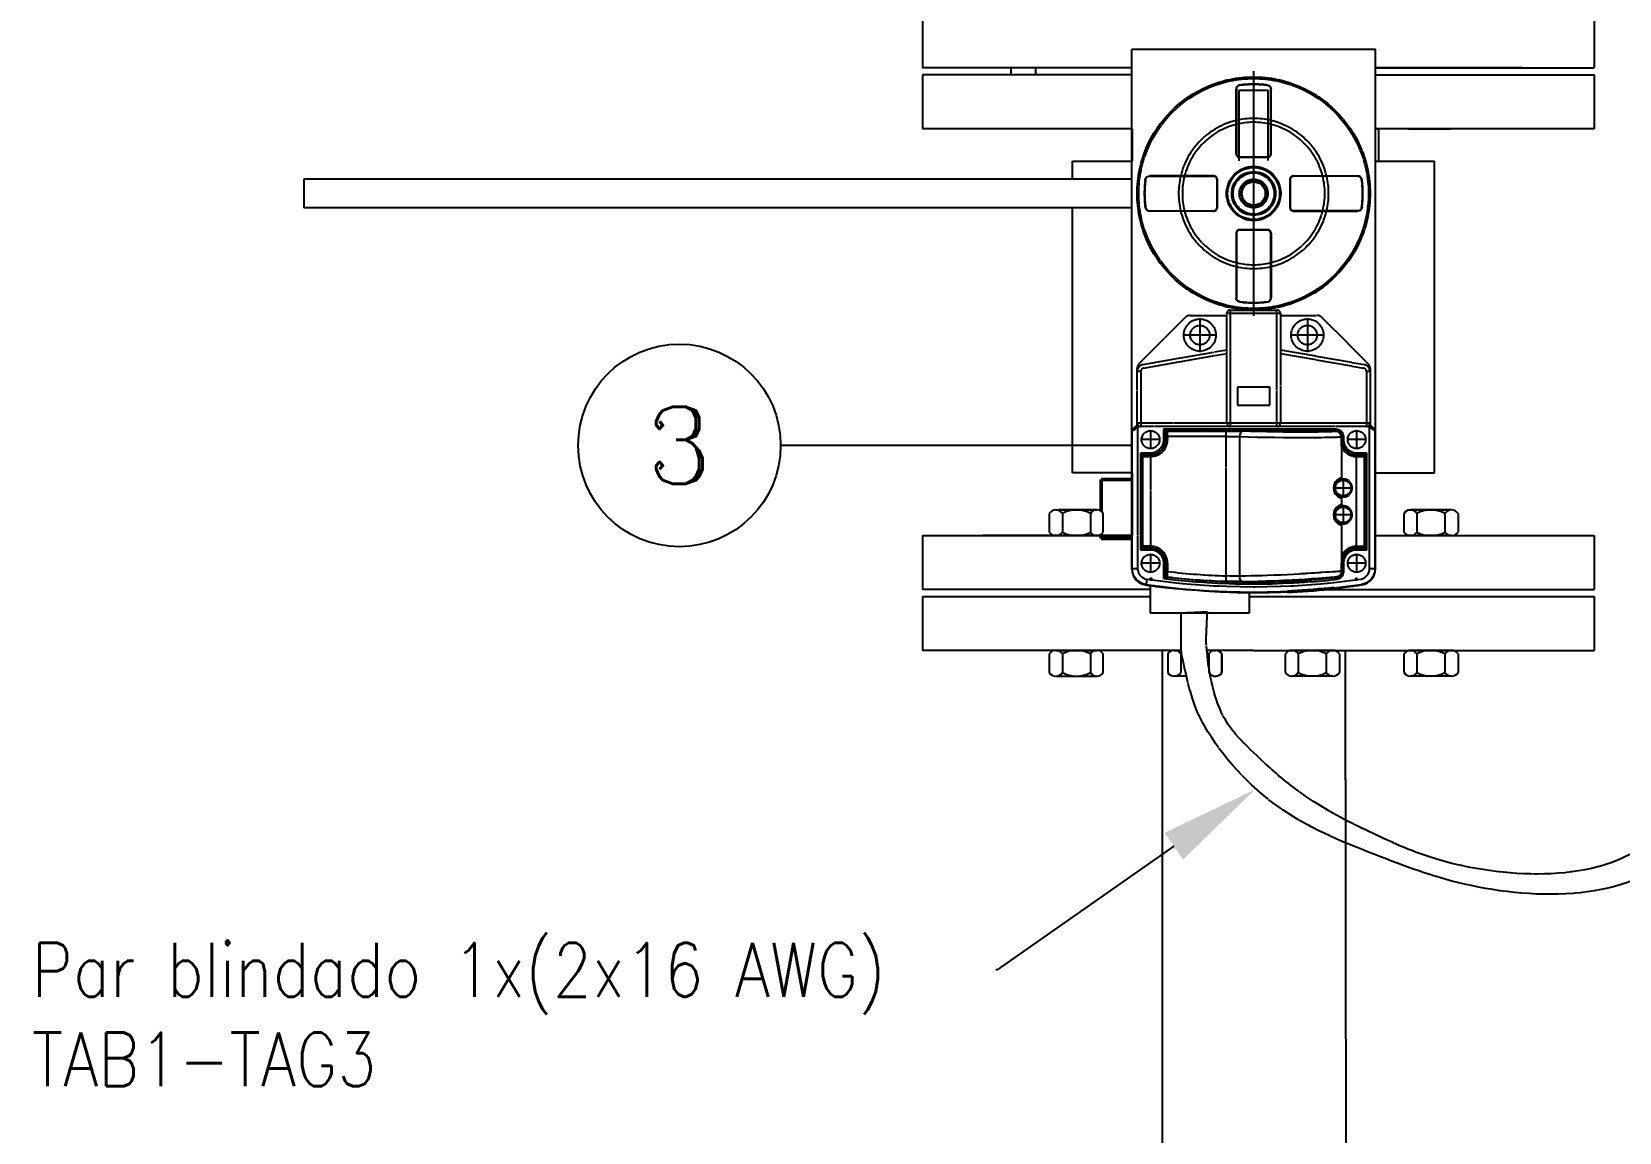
# Model space of a CAD drawing. Header units: millimetres. Extents: x -17263 to -7565, y 1486 to 4446.
# Drawn here: x -11403.1 to -10960.1, y 1805.2 to 2112.2 of the extents above; entities that cross this region are included whole.
import ezdxf
from ezdxf import colors
from ezdxf.entities.mleader import LeaderData, LeaderLine
from ezdxf.enums import TextEntityAlignment as Align
from ezdxf.math import Vec2, Vec3

# ---------------------------------------------------------------- set-up
doc = ezdxf.new("R2010")
doc.units = ezdxf.units.MM
doc.linetypes.add('1 PULG', pattern=[10, 10, 0])
doc.linetypes.add('CENTER', pattern=[50.8, 31.75, -6.35, 6.35, -6.35])
for name, color, linetype, lineweight in [('AM_0', 7, 'Continuous', 50), ('AM_4', 3, 'Continuous', 25), ('AM_7', 7, 'CENTER', 25)]:
    doc.layers.add(name, color=color, linetype=linetype, lineweight=lineweight)
for name, color, linetype in [('Conductor nuevo', 1, '1 PULG'), ('Instrumentos nuevos', 3, '1 PULG'), ('PIPING', 3, 'Continuous'), ('REFERENCIAS', 1, 'Continuous')]:
    doc.layers.add(name, color=color, linetype=linetype)
doc.styles.add('ROMANC', font='romanc')
doc.styles.get("Standard").update_dxf_attribs({"font": 'arial.ttf'})

# ---------------------------------------------------------------- blocks, each defined once
blk = doc.blocks.new('REF_NUM')
at = {"layer": 'REFERENCIAS'}
blk.add_circle((0, 0), 7.9, dxfattribs=at)
at = {"layer": 'REFERENCIAS', "style": 'ROMANC'}
blk.add_attdef('NUM', text='', height=6, dxfattribs=at).set_placement((0, 0), align=Align.MIDDLE)

msp = doc.modelspace()

# ---------------------------------------------------------------- linework, layer by layer
for p, q in [((-11154.53, 2117.13), (-11154.53, 2102.13)), ((-10967.17, 2117.13), (-10967.17, 2102.13)), ((-11096.17, 2000.91), (-11096.17, 2107.3)), ((-11096.17, 2107.3), (-11028.17, 2107.3)), ((-11028.17, 2000.86), (-11028.17, 2107.3)), ((-11096.17, 2102.13), (-11154.53, 2102.13)), ((-11096.17, 2100.13), (-11154.53, 2100.13)), ((-11154.53, 2100.13), (-11154.53, 2085.13)), ((-11116.48, 2100.13), (-11154.53, 2100.13)), ((-11096.17, 2102.13), (-11138.31, 2102.13)), ((-10987.23, 2102.13), (-11028.17, 2102.13)), ((-11028.17, 2102.13), (-10967.17, 2102.13)), ((-11028.17, 2100.13), (-10999.22, 2100.13)), ((-11028.17, 2100.13), (-10967.17, 2100.13)), ((-10967.17, 2100.13), (-10967.17, 2085.13)), ((-11096.17, 2085.13), (-11154.53, 2085.13)), ((-11096.03, 2085.13), (-11096.03, 2076.11)), ((-10967.17, 2085.13), (-11028.17, 2085.13)), ((-11028.17, 2085.13), (-11027.34, 2085.13)), ((-11027.34, 2085.13), (-11027.34, 2076.11)), ((-11112.66, 2071.07), (-11112.66, 2076.11)), ((-11112.66, 2076.11), (-11096.17, 2076.11)), ((-11100.16, 2076.11), (-11096.17, 2076.11)), ((-11028.17, 2076.11), (-11024.36, 2076.11)), ((-11028.17, 2076.11), (-11011.68, 2076.11)), ((-11011.68, 1989.13), (-11011.68, 2076.11)), ((-11096.17, 2071.07), (-11327.17, 2071.07)), ((-11327.17, 2071.07), (-11327.17, 2067.07)), ((-11327.17, 2067.07), (-11327.17, 2063.07)), ((-11096.17, 2063.07), (-11327.17, 2063.07)), ((-11112.66, 1989.13), (-11112.66, 2063.07)), ((-11096.17, 1989.13), (-11112.66, 1989.13)), ((-11028.32, 1989.13), (-11028.32, 1971.63)), ((-11028.17, 1989.13), (-11011.68, 1989.13)), ((-11154.54, 1971.63), (-11096.04, 1971.63)), ((-11154.53, 1971.63), (-11154.53, 1956.63)), ((-11096.04, 1971.63), (-11137.77, 1971.63)), ((-11116.48, 1971.63), (-11137.77, 1971.63)), ((-11028.31, 1971.63), (-10986.58, 1971.63)), ((-11028.31, 1971.63), (-10967.17, 1971.63)), ((-11007.87, 1971.63), (-10986.58, 1971.63)), ((-10967.17, 1971.63), (-10967.17, 1956.63)), ((-11154.54, 1954.63), (-11091.02, 1954.63)), ((-11091.02, 1956.63), (-11154.53, 1956.63)), ((-11154.53, 1954.63), (-11154.53, 1939.63)), ((-11063.32, 1954.63), (-11059.54, 1954.63)), ((-11062.17, 1954.63), (-10986.58, 1954.63)), ((-11062.17, 1954.63), (-10967.17, 1954.63)), ((-11044.35, 1956.63), (-10967.17, 1956.63)), ((-10967.17, 1954.63), (-10967.17, 1939.63)), ((-11077.17, 1950.07), (-11080.77, 1950.07)), ((-11080.77, 1950.07), (-11073.37, 1950.07)), ((-11082.43, 1939.63), (-11154.53, 1939.63)), ((-11082.43, 1939.63), (-11137.23, 1939.63)), ((-11087.66, 1939.63), (-11087.66, 1921.95)), ((-11072.85, 1939.63), (-11075.15, 1939.63)), ((-11062.17, 1939.63), (-11073.37, 1939.63)), ((-11062.17, 1939.63), (-11073.37, 1939.63)), ((-11062.17, 1939.63), (-10987.12, 1939.63)), ((-11062.17, 1939.63), (-10967.17, 1939.63)), ((-11036.46, 1868.06), (-11036.53, 1939.63)), ((-11036.38, 1789.68), (-11036.53, 1939.63)), ((-11087.66, 1921.95), (-11087.66, 1789.63))]:
    msp.add_line(p, q)
at = {"layer": 'AM_0'}
for p, q in [((-11104.67, 1978.38), (-11104.67, 1987.32)), ((-11096.17, 1987.32), (-11104.67, 1987.32)), ((-11104.67, 1970.82), (-11104.67, 1972.04)), ((-11104.67, 1970.82), (-11096.17, 1970.82)), ((-11092.31, 1957.88), (-11092.17, 1958))]:
    msp.add_line(p, q, dxfattribs=at)
msp.add_lwpolyline([(-11039.66, 1956.94), (-11041.02, 1956.82), (-11042.46, 1956.69), (-11043.95, 1956.57), (-11045.47, 1956.45), (-11047, 1956.33), (-11048.49, 1956.23), (-11049.94, 1956.13), (-11051.35, 1956.04), (-11052.69, 1955.96)], dxfattribs=at)
at = {"layer": 'AM_4'}
msp.add_line((-11096.04, 1962.45), (-11096.17, 1962.34), dxfattribs=at)
at = {"layer": 'AM_7'}
for p, q in [((-11096.17, 2067.07), (-11096.3, 2067.07)), ((-11028.05, 2067.07), (-11028.17, 2067.07))]:
    msp.add_line(p, q, dxfattribs=at)
at = {"layer": 'Conductor nuevo'}
msp.add_line((-11075.07, 1950.36), (-11082.36, 1949.99), dxfattribs=at)
for points in [[(-11129.77, 2100.13), (-11129.79, 2100.8), (-11129.8, 2101.47), (-11129.8, 2102.13)], [(-11122.93, 2100.13), (-11122.93, 2100.8), (-11122.93, 2101.47), (-11122.93, 2102.13)]]:
    msp.add_open_spline(points, degree=3, dxfattribs=at)
for points, knots in [([(-10934.5, 2071.36), (-10934.61, 2046.85), (-10935.03, 2003.49), (-10936.81, 1948.15), (-10930.86, 1901.39), (-10952.49, 1869.26), (-10995.93, 1870.07), (-11028.61, 1882.76), (-11055.42, 1893.37), (-11074.12, 1913.17), (-11079.99, 1926.85), (-11082.43, 1939.63), (-11082.36, 1949.99)], [87.227584, 87.227584, 87.227584, 87.227584, 136.662926, 217.274458, 256.139638, 271.190342, 326.224717, 349.556842, 371.81328, 392.861114, 402.224815, 402.518422, 402.518422, 402.518422, 402.518422]), ([(-10941.79, 2071.35), (-10941.9, 2046.86), (-10942.32, 2003.52), (-10944.08, 1948.27), (-10938.17, 1901.38), (-10961.31, 1873.81), (-11003.66, 1877.11), (-11027, 1887.6), (-11042.33, 1894.89), (-11057.86, 1905.92), (-11074.21, 1923.54), (-11075.45, 1942.67), (-11075.07, 1950.36)], [87.304421, 87.304421, 87.304421, 87.304421, 136.662926, 217.274458, 256.139638, 271.190342, 327.776985, 350.285172, 372.54161, 393.589444, 402.953146, 403.246753, 403.246753, 403.246753, 403.246753])]:
    msp.add_open_spline(points, degree=3, knots=knots, dxfattribs=at)
at = {"layer": 'Instrumentos nuevos'}
for p, q in [((-11062.17, 2101.19), (-11062.17, 2032.94)), ((-11067.07, 2078.17), (-11067.07, 2096.13)), ((-11066.97, 2095.38), (-11067.07, 2095.39)), ((-11066.97, 2096.22), (-11066.97, 2078.27)), ((-11057.37, 2078.27), (-11057.37, 2096.22)), ((-11057.27, 2095.39), (-11057.37, 2095.38)), ((-11057.27, 2095.95), (-11057.27, 2096.13)), ((-11057.27, 2078.17), (-11057.27, 2096.13)), ((-11066.97, 2095.14), (-11067.07, 2095.15)), ((-11057.27, 2095.15), (-11057.37, 2095.14)), ((-11067.07, 2087.18), (-11066.97, 2087.18)), ((-11066.97, 2086.82), (-11066.97, 2086.35)), ((-11057.55, 2087.18), (-11057.37, 2087.18)), ((-11057.37, 2087.18), (-11057.27, 2087.18)), ((-11057.37, 2086.35), (-11057.37, 2086.82)), ((-11066.97, 2086.12), (-11067.07, 2086.12)), ((-11057.27, 2086.12), (-11057.37, 2086.12)), ((-11066.07, 2077.17), (-11058.27, 2077.17)), ((-11065.97, 2077.27), (-11058.37, 2077.27)), ((-11091.32, 2071.87), (-11073.37, 2071.87)), ((-11091.06, 2071.97), (-11091.24, 2071.97)), ((-11073.27, 2071.97), (-11091.24, 2071.97)), ((-11090.49, 2071.87), (-11090.49, 2071.97)), ((-11090.25, 2071.97), (-11090.25, 2071.87)), ((-11082.28, 2071.87), (-11082.28, 2071.97)), ((-11081.22, 2071.97), (-11081.22, 2071.87)), ((-11072.37, 2063.27), (-11072.37, 2070.87)), ((-11072.27, 2063.17), (-11072.27, 2070.97)), ((-11052.07, 2070.97), (-11052.07, 2063.17)), ((-11051.97, 2070.87), (-11051.77, 2070.87)), ((-11051.97, 2070.87), (-11051.97, 2063.27)), ((-11051.07, 2071.97), (-11033.11, 2071.97)), ((-11033.02, 2071.87), (-11050.97, 2071.87)), ((-11043.13, 2071.87), (-11043.13, 2071.97)), ((-11042.06, 2071.97), (-11042.06, 2071.87)), ((-11034.1, 2071.87), (-11034.09, 2071.97)), ((-11033.85, 2071.97), (-11033.86, 2071.87)), ((-11065.49, 2068.35), (-11065.52, 2068.32)), ((-11065.52, 2065.82), (-11065.49, 2065.79)), ((-11058.83, 2068.32), (-11058.85, 2068.35)), ((-11058.85, 2065.79), (-11058.83, 2065.82)), ((-11091.32, 2062.27), (-11073.37, 2062.27)), ((-11073.27, 2062.17), (-11091.24, 2062.17)), ((-11090.49, 2062.17), (-11090.49, 2062.27)), ((-11090.25, 2062.27), (-11090.25, 2062.17)), ((-11082.28, 2062.17), (-11082.28, 2062.27)), ((-11081.22, 2062.27), (-11081.22, 2062.17)), ((-11072.37, 2063.27), (-11072.57, 2063.27)), ((-11051.07, 2062.17), (-11033.11, 2062.17)), ((-11033.02, 2062.27), (-11050.97, 2062.27)), ((-11043.13, 2062.17), (-11043.13, 2062.27)), ((-11042.06, 2062.27), (-11042.06, 2062.17)), ((-11034.09, 2062.17), (-11034.1, 2062.27)), ((-11033.86, 2062.27), (-11033.85, 2062.17)), ((-11033.29, 2062.17), (-11033.11, 2062.17)), ((-11067.07, 2055.97), (-11067.07, 2038)), ((-11066.97, 2055.87), (-11066.97, 2037.92)), ((-11058.27, 2056.97), (-11066.07, 2056.97)), ((-11058.37, 2056.87), (-11065.97, 2056.87)), ((-11057.37, 2037.92), (-11057.37, 2055.87)), ((-11057.27, 2055.97), (-11057.27, 2038)), ((-11067.07, 2048.02), (-11066.97, 2048.02)), ((-11066.98, 2046.96), (-11067.07, 2046.96)), ((-11066.97, 2047.78), (-11066.97, 2047.32)), ((-11057.37, 2048.02), (-11057.27, 2048.02)), ((-11057.37, 2047.32), (-11057.37, 2047.78)), ((-11057.27, 2046.96), (-11057.37, 2046.96)), ((-11067.07, 2038.99), (-11066.97, 2038.99)), ((-11067.07, 2038.75), (-11066.97, 2038.75)), ((-11067.07, 2038.19), (-11067.07, 2038)), ((-11057.37, 2038.99), (-11057.27, 2038.99)), ((-11057.37, 2038.75), (-11057.27, 2038.75)), ((-11069.67, 2003.07), (-11069.67, 2033.57)), ((-11054.67, 2033.57), (-11069.67, 2033.57)), ((-11068.67, 2034.57), (-11055.67, 2034.57)), ((-11068.67, 2034.57), (-11068.67, 2002.07)), ((-11055.67, 2002.07), (-11055.67, 2034.57)), ((-11054.67, 2033.57), (-11054.67, 2003.07)), ((-11094.09, 2019.65), (-11081.26, 2032.48)), ((-11079.85, 2033.07), (-11069.67, 2033.07)), ((-11077.17, 2032.29), (-11077.17, 2022.84)), ((-11054.67, 2033.07), (-11044.5, 2033.07)), ((-11047.17, 2032.29), (-11047.17, 2022.84)), ((-11043.09, 2032.48), (-11030.26, 2019.65)), ((-11072.45, 2027.57), (-11081.9, 2027.57)), ((-11042.45, 2027.57), (-11051.9, 2027.57)), ((-11093.02, 2019.36), (-11069.67, 2023.48)), ((-11092.85, 2018.37), (-11069.67, 2022.46)), ((-11054.67, 2023.48), (-11031.33, 2019.36)), ((-11054.67, 2022.46), (-11031.5, 2018.37)), ((-11094.67, 2002.07), (-11094.67, 2018.24)), ((-11093.67, 2017.39), (-11094.67, 2017.39)), ((-11093.67, 2017.39), (-11093.67, 2002.07)), ((-11030.67, 2017.39), (-11030.67, 2002.07)), ((-11029.67, 2017.39), (-11030.67, 2017.39)), ((-11029.67, 2018.24), (-11029.67, 2002.07)), ((-11057.67, 2013.07), (-11066.67, 2013.07)), ((-11066.67, 2013.07), (-11066.67, 2008.07)), ((-11057.67, 2008.07), (-11057.67, 2013.07)), ((-11066.67, 2008.07), (-11057.67, 2008.07)), ((-11094.67, 2003.07), (-11029.67, 2003.07)), ((-11096.17, 1962.34), (-11096.17, 2000.86)), ((-11096.04, 2000.86), (-11096.17, 2000.86)), ((-11096.04, 1962.45), (-11096.04, 2000.86)), ((-11096.03, 2001.21), (-11095.17, 2002.07)), ((-11095.9, 2001.21), (-11096.03, 2001.21)), ((-11029.18, 2002.07), (-11095.17, 2002.07)), ((-11094.78, 2002.07), (-11094.54, 2001.83)), ((-11094.54, 2001.83), (-11094.31, 2002.07)), ((-11094.54, 2001.83), (-11094.54, 1962.45)), ((-11088.3, 1998.42), (-11093.55, 1998.42)), ((-11090.92, 2001.04), (-11090.92, 1995.79)), ((-11088.78, 1998.42), (-11088.83, 1998.42)), ((-11087.23, 2001.38), (-11039.11, 2001.38)), ((-11087.23, 1998.42), (-11087.23, 2001.38)), ((-11087.23, 2001.38), (-11086.73, 2000.38)), ((-11086.23, 2000.88), (-11087.23, 2001.38)), ((-11086.73, 2000.38), (-11086.71, 2000.53)), ((-11086.73, 2000.38), (-11086.7, 2000.3)), ((-11086.73, 2000.38), (-11086.73, 1998.42)), ((-11086.73, 1998.42), (-11086.68, 1998.42)), ((-11086.68, 1998.42), (-11086.68, 1999.3)), ((-11086.18, 1999.3), (-11086.68, 1999.3)), ((-11086.34, 1999.93), (-11086.33, 1999.92)), ((-11039.11, 2000.88), (-11086.23, 2000.88)), ((-11086.2, 2000.8), (-11086.23, 2000.88)), ((-11086.2, 2000.8), (-11069.81, 2000.8)), ((-11069.81, 1999.3), (-11086.18, 1999.3)), ((-11086.18, 1999.3), (-11086.18, 1998.42)), ((-11069.81, 1999.3), (-11069.81, 2000.8)), ((-11069.81, 2000.8), (-11065.32, 2000.74)), ((-11069.81, 1960.39), (-11069.81, 1999.3)), ((-11066.03, 1960.33), (-11066.03, 1999.24)), ((-11039.11, 2000.88), (-11039.17, 2000.72)), ((-11039.11, 2000.88), (-11039.11, 2001.38)), ((-11037.67, 1999.23), (-11037.62, 1999.38)), ((-11037.67, 1999.23), (-11037.67, 1996.92)), ((-11037.66, 1998.42), (-11037.67, 1987.75)), ((-11037.66, 1998.42), (-11037.62, 1998.42)), ((-11037.12, 1999.38), (-11037.62, 1999.38)), ((-11037.62, 1998.42), (-11037.62, 1999.38)), ((-11037.41, 1999.33), (-11037.42, 1999.32)), ((-11037.12, 1999.38), (-11037.12, 1998.42)), ((-11030.8, 1998.42), (-11036.05, 1998.42)), ((-11035.52, 1998.42), (-11035.56, 1998.42)), ((-11033.42, 2001.04), (-11033.42, 1995.79)), ((-11030.04, 2002.07), (-11029.81, 2001.83)), ((-11029.81, 2001.83), (-11029.57, 2002.07)), ((-11029.81, 1962.45), (-11029.81, 2001.83)), ((-11028.32, 2001.21), (-11029.18, 2002.07)), ((-11028.32, 2001.21), (-11028.45, 2001.21)), ((-11028.17, 2000.86), (-11028.31, 2000.86)), ((-11028.31, 2000.86), (-11028.31, 1962.45)), ((-11028.17, 1962.34), (-11028.17, 2000.86)), ((-11093.65, 1967.61), (-11093.65, 1994.73)), ((-11093.65, 1994.73), (-11090.92, 1994.73)), ((-11093.65, 1994.73), (-11093.15, 1993.73)), ((-11093.65, 1994.73), (-11092.65, 1994.23)), ((-11093.15, 1993.73), (-11093.15, 1968.61)), ((-11093.15, 1993.73), (-11093.1, 1993.71)), ((-11093.1, 1968.63), (-11093.1, 1993.71)), ((-11090.92, 1994.23), (-11092.65, 1994.23)), ((-11092.6, 1994.21), (-11092.65, 1994.23)), ((-11092.43, 1993.82), (-11092.44, 1993.83)), ((-11091.92, 1994.18), (-11090.9, 1994.18)), ((-11090.93, 1993.68), (-11090.9, 1993.68)), ((-11090.92, 1996.32), (-11090.92, 1996.28)), ((-11090.92, 1994.18), (-11090.92, 1994.23)), ((-11090.9, 1994.18), (-11090.9, 1968.16)), ((-11037.67, 1996.92), (-11037.58, 1996.13)), ((-11033.44, 1994.18), (-11033.42, 1994.18)), ((-11033.44, 1968.16), (-11033.44, 1994.18)), ((-11033.44, 1993.68), (-11033.42, 1993.68)), ((-11033.42, 1996.28), (-11033.42, 1996.32)), ((-11033.42, 1994.73), (-11030.7, 1994.73)), ((-11031.7, 1994.23), (-11033.42, 1994.23)), ((-11033.42, 1994.23), (-11033.42, 1994.18)), ((-11031.91, 1993.83), (-11031.92, 1993.82)), ((-11031.7, 1994.23), (-11031.75, 1994.21)), ((-11030.7, 1994.73), (-11031.7, 1994.23)), ((-11031.7, 1994.23), (-11031.55, 1994.2)), ((-11031.25, 1993.71), (-11031.2, 1993.73)), ((-11031.25, 1993.71), (-11031.25, 1968.63)), ((-11031.2, 1993.73), (-11030.7, 1994.73)), ((-11031.2, 1968.61), (-11031.2, 1993.73)), ((-11030.7, 1994.73), (-11030.7, 1967.61)), ((-11096.03, 1989.13), (-11096.03, 1971.63)), ((-11034.55, 1984.92), (-11039.8, 1984.92)), ((-11037.17, 1987.54), (-11037.17, 1982.29)), ((-11037.67, 1982.09), (-11037.67, 1980.25)), ((-11037.17, 1980.04), (-11037.17, 1974.79)), ((-11034.55, 1977.42), (-11039.8, 1977.42)), ((-11037.67, 1974.59), (-11037.66, 1963.92)), ((-11093.15, 1968.61), (-11093.65, 1967.61)), ((-11093.65, 1967.61), (-11092.65, 1968.11)), ((-11090.92, 1967.61), (-11093.65, 1967.61)), ((-11093.1, 1968.63), (-11093.15, 1968.61)), ((-11092.65, 1968.11), (-11092.8, 1968.13)), ((-11092.65, 1968.11), (-11092.6, 1968.13)), ((-11092.65, 1968.11), (-11090.92, 1968.11)), ((-11090.9, 1968.66), (-11090.93, 1968.66)), ((-11090.92, 1968.11), (-11090.92, 1968.16)), ((-11090.9, 1968.16), (-11090.92, 1968.16)), ((-11033.44, 1968.66), (-11033.42, 1968.66)), ((-11033.44, 1968.16), (-11032.2, 1968.15)), ((-11033.42, 1968.16), (-11033.42, 1968.11)), ((-11033.42, 1968.11), (-11031.7, 1968.11)), ((-11030.7, 1967.61), (-11033.42, 1967.61)), ((-11031.75, 1968.13), (-11031.7, 1968.11)), ((-11031.7, 1968.11), (-11030.7, 1967.61)), ((-11031.2, 1968.61), (-11031.25, 1968.63)), ((-11031.2, 1968.61), (-11031.2, 1968.61)), ((-11096.04, 1962.45), (-11094.54, 1962.45)), ((-11088.3, 1963.92), (-11093.55, 1963.92)), ((-11090.92, 1966.54), (-11090.92, 1961.29)), ((-11090.92, 1966.06), (-11090.92, 1966.02)), ((-11088.83, 1963.92), (-11088.78, 1963.92)), ((-11087.23, 1959.65), (-11087.23, 1963.92)), ((-11086.18, 1963.92), (-11086.73, 1963.92)), ((-11086.73, 1963.92), (-11086.73, 1960.54)), ((-11086.68, 1961.63), (-11086.68, 1963.92)), ((-11086.18, 1963.92), (-11086.18, 1961.63)), ((-11037.67, 1966.02), (-11037.67, 1961.59)), ((-11037.62, 1963.92), (-11037.66, 1963.92)), ((-11037.62, 1961.44), (-11037.62, 1963.92)), ((-11037.12, 1963.92), (-11037.12, 1961.44)), ((-11030.8, 1963.92), (-11036.05, 1963.92)), ((-11035.56, 1963.92), (-11035.52, 1963.92)), ((-11033.42, 1966.54), (-11033.42, 1961.29)), ((-11033.42, 1966.02), (-11033.42, 1966.06)), ((-11029.81, 1962.45), (-11028.31, 1962.45)), ((-11028.17, 1962.34), (-11028.31, 1962.45)), ((-11091.96, 1959.48), (-11092.17, 1958)), ((-11090.39, 1959.49), (-11091.25, 1959.49)), ((-11090.82, 1959.92), (-11090.82, 1959.06)), ((-11086.73, 1960.54), (-11087.23, 1959.65)), ((-11087.23, 1959.65), (-11086.29, 1960.05)), ((-11086.7, 1960.62), (-11086.73, 1960.54)), ((-11086.68, 1961.63), (-11086.18, 1961.63)), ((-11086.4, 1960.9), (-11086.41, 1960.9)), ((-11086.32, 1960.05), (-11086.29, 1960.05)), ((-11086.29, 1960.05), (-11086.26, 1960.13)), ((-11069.87, 1958.89), (-11069.81, 1960.39)), ((-11039.01, 1960.1), (-11038.95, 1959.95)), ((-11038.89, 1959.45), (-11038.95, 1959.95)), ((-11037.62, 1961.44), (-11037.67, 1961.59)), ((-11037.62, 1961.44), (-11037.12, 1961.44)), ((-11033.1, 1959.49), (-11033.95, 1959.49)), ((-11033.53, 1959.92), (-11033.53, 1959.06)), ((-11032.17, 1958), (-11032.04, 1957.88)), ((-11091.02, 1957.7), (-11091.02, 1950.07)), ((-11063.32, 1950.07), (-11063.32, 1955.75)), ((-11091.02, 1950.07), (-11063.32, 1950.07))]:
    msp.add_line(p, q, dxfattribs=at)
for points in [[(-11066.03, 2097.32), (-11066.27, 2097.27), (-11066.5, 2097.16), (-11066.68, 2097.03), (-11066.83, 2096.86), (-11067, 2096.56), (-11067.07, 2096.13)], [(-11066.1, 2097.21), (-11066.3, 2097.16), (-11066.48, 2097.08), (-11066.64, 2096.97), (-11066.77, 2096.82), (-11066.93, 2096.52), (-11066.97, 2096.22)], [(-11066.2, 2076.22), (-11066.2, 2095.92), (-11058.18, 2095.92), (-11058.18, 2076.24)], [(-11058.32, 2097.32), (-11058.08, 2097.27), (-11057.87, 2097.17), (-11057.68, 2097.03), (-11057.52, 2096.86), (-11057.39, 2096.64)], [(-11058.24, 2097.21), (-11058.05, 2097.17), (-11057.87, 2097.08), (-11057.71, 2096.97), (-11057.58, 2096.82), (-11057.44, 2096.57), (-11057.37, 2096.22)], [(-11057.39, 2096.64), (-11057.33, 2096.5), (-11057.27, 2096.13)], [(-11057.57, 2087.13), (-11057.56, 2087.13), (-11057.56, 2087.14), (-11057.55, 2087.18)], [(-11092.43, 2070.92), (-11092.37, 2071.16), (-11092.27, 2071.38), (-11092.14, 2071.56), (-11091.96, 2071.72), (-11091.75, 2071.86)], [(-11092.31, 2071), (-11092.27, 2071.19), (-11092.19, 2071.37), (-11092.07, 2071.53), (-11091.93, 2071.67), (-11091.68, 2071.8), (-11091.32, 2071.87)], [(-11031.92, 2070.92), (-11031.98, 2071.17), (-11032.08, 2071.39), (-11032.22, 2071.57), (-11032.38, 2071.72), (-11032.68, 2071.89), (-11033.11, 2071.97)], [(-11032.03, 2071), (-11032.08, 2071.2), (-11032.16, 2071.38), (-11032.28, 2071.53), (-11032.42, 2071.67), (-11032.72, 2071.82), (-11033.02, 2071.87)], [(-11092.43, 2063.22), (-11092.37, 2062.97), (-11092.27, 2062.75), (-11092.13, 2062.57), (-11091.96, 2062.41), (-11091.67, 2062.25), (-11091.24, 2062.17)], [(-11092.31, 2063.14), (-11092.27, 2062.94), (-11092.19, 2062.76), (-11092.07, 2062.6), (-11091.93, 2062.47), (-11091.63, 2062.32), (-11091.32, 2062.27)], [(-11032.6, 2062.28), (-11032.74, 2062.23), (-11033.11, 2062.17)], [(-11032.03, 2063.14), (-11032.08, 2062.95), (-11032.16, 2062.77), (-11032.27, 2062.61), (-11032.42, 2062.47), (-11032.67, 2062.33), (-11033.02, 2062.27)], [(-11031.92, 2063.22), (-11031.98, 2062.98), (-11032.07, 2062.76), (-11032.21, 2062.57), (-11032.38, 2062.41), (-11032.6, 2062.28)], [(-11066.96, 2037.49), (-11067.02, 2037.63), (-11067.07, 2038)], [(-11066.1, 2036.93), (-11066.29, 2036.97), (-11066.47, 2037.05), (-11066.63, 2037.17), (-11066.77, 2037.32), (-11066.91, 2037.56), (-11066.97, 2037.92)], [(-11058.32, 2036.81), (-11058.08, 2036.87), (-11057.85, 2036.98), (-11057.67, 2037.11), (-11057.52, 2037.28), (-11057.35, 2037.58), (-11057.27, 2038)], [(-11058.24, 2036.93), (-11058.04, 2036.98), (-11057.87, 2037.06), (-11057.71, 2037.17), (-11057.58, 2037.32), (-11057.42, 2037.61), (-11057.37, 2037.92)], [(-11066.03, 2036.81), (-11066.27, 2036.87), (-11066.48, 2036.97), (-11066.67, 2037.1), (-11066.83, 2037.28), (-11066.96, 2037.49)], [(-11096.03, 2001.21), (-11096.09, 2001.14), (-11096.14, 2001.05), (-11096.16, 2000.96), (-11096.17, 2000.86)], [(-11096.04, 2000.86), (-11096, 2000.88), (-11095.91, 2000.94), (-11095.75, 2001.04), (-11095.54, 2001.18), (-11095.43, 2001.25), (-11095.31, 2001.33), (-11095.15, 2001.43), (-11094.87, 2001.62), (-11094.54, 2001.83)], [(-11096.04, 2000.86), (-11096.03, 2000.96), (-11096, 2001.05), (-11095.96, 2001.14), (-11095.9, 2001.21)], [(-11095.02, 2002.07), (-11095.42, 2001.67), (-11095.69, 2001.4), (-11095.84, 2001.26), (-11095.88, 2001.23), (-11095.9, 2001.21)], [(-11086.73, 2000.38), (-11086.73, 2000.38), (-11086.73, 2000.38)], [(-11086.71, 2000.53), (-11086.7, 2000.57), (-11086.65, 2000.66), (-11086.59, 2000.74), (-11086.51, 2000.8), (-11086.42, 2000.85), (-11086.23, 2000.88)], [(-11086.7, 2000.3), (-11086.66, 2000.49), (-11086.55, 2000.65), (-11086.39, 2000.76), (-11086.2, 2000.8)], [(-11086.23, 2000.88), (-11086.23, 2000.88), (-11086.23, 2000.88)], [(-11086.18, 1999.3), (-11086.18, 1999.86), (-11086.19, 2000.33), (-11086.19, 2000.66), (-11086.2, 2000.8)], [(-11069.81, 1999.3), (-11068.83, 1999.3), (-11067.86, 1999.29), (-11067.51, 1999.28), (-11067.16, 1999.27), (-11066.79, 1999.26), (-11066.31, 1999.25), (-11066.14, 1999.25), (-11066.08, 1999.24), (-11066.05, 1999.24), (-11066.03, 1999.24)], [(-11065.32, 2000.74), (-11065.57, 2000.62), (-11065.81, 2000.28), (-11065.97, 1999.78), (-11066.03, 1999.24)], [(-11066.03, 1999.24), (-11063.7, 1999.18), (-11061.31, 1999.14), (-11058.85, 1999.1), (-11056.31, 1999.06), (-11053.71, 1999.04), (-11051.04, 1999.02), (-11049.31, 1999.02), (-11047.67, 1999.02), (-11046.1, 1999.02), (-11044.63, 1999.03), (-11043.23, 1999.05), (-11042.41, 1999.06), (-11041.64, 1999.07), (-11040.93, 1999.08), (-11040.26, 1999.1), (-11039.65, 1999.12), (-11039.22, 1999.13), (-11038.84, 1999.14), (-11038.51, 1999.16), (-11038.24, 1999.17), (-11037.85, 1999.2), (-11037.73, 1999.21), (-11037.67, 1999.23)], [(-11039.17, 2000.72), (-11039.35, 2000.69), (-11039.74, 2000.65), (-11040.31, 2000.62), (-11041, 2000.6), (-11042.03, 2000.57), (-11043.14, 2000.55), (-11044.29, 2000.54), (-11046.06, 2000.52), (-11047.86, 2000.52), (-11049.67, 2000.52), (-11051.48, 2000.52), (-11053.88, 2000.54), (-11056.26, 2000.57), (-11058.6, 2000.6), (-11060.9, 2000.64), (-11063.15, 2000.68), (-11065.32, 2000.74)], [(-11037.67, 1999.23), (-11037.79, 1999.8), (-11038.11, 2000.28), (-11038.6, 2000.61), (-11039.17, 2000.72)], [(-11039.11, 2001.38), (-11038.73, 2001.34), (-11038.35, 2001.23), (-11038, 2001.05), (-11037.7, 2000.8), (-11037.45, 2000.49), (-11037.27, 2000.14), (-11037.15, 1999.77), (-11037.12, 1999.38)], [(-11039.11, 2000.88), (-11038.54, 2000.77), (-11038.05, 2000.44), (-11037.75, 2000), (-11037.65, 1999.71), (-11037.62, 1999.38)], [(-11037.58, 1996.13), (-11037.62, 1996.78), (-11037.65, 1997.42), (-11037.66, 1998.42)], [(-11028.31, 2000.86), (-11028.35, 2000.88), (-11028.45, 2000.95), (-11028.6, 2001.04), (-11028.7, 2001.11), (-11028.81, 2001.18), (-11028.91, 2001.24), (-11029.02, 2001.32), (-11029.14, 2001.4), (-11029.28, 2001.49), (-11029.5, 2001.63), (-11029.81, 2001.83)], [(-11028.45, 2001.21), (-11028.48, 2001.24), (-11028.56, 2001.31), (-11028.71, 2001.45), (-11028.97, 2001.71), (-11029.33, 2002.07)], [(-11028.31, 2000.86), (-11028.32, 2000.96), (-11028.34, 2001.05), (-11028.39, 2001.14), (-11028.45, 2001.21)], [(-11028.17, 2000.86), (-11028.18, 2000.96), (-11028.21, 2001.05), (-11028.26, 2001.14), (-11028.32, 2001.21)], [(-11092.84, 1994.19), (-11092.92, 1994.14), (-11093, 1994.08), (-11093.07, 1994), (-11093.11, 1993.91), (-11093.15, 1993.73)], [(-11093.15, 1993.73), (-11093.15, 1993.73), (-11093.15, 1993.73)], [(-11093.1, 1993.71), (-11093.06, 1993.9), (-11092.95, 1994.06), (-11092.79, 1994.17), (-11092.6, 1994.21)], [(-11093.1, 1993.71), (-11093.01, 1993.7), (-11092.83, 1993.69), (-11092.56, 1993.69), (-11092.25, 1993.68), (-11091.92, 1993.68), (-11091.57, 1993.68), (-11091.24, 1993.68), (-11090.93, 1993.68)], [(-11092.65, 1994.23), (-11092.83, 1994.19), (-11092.84, 1994.19)], [(-11092.65, 1994.23), (-11092.65, 1994.23), (-11092.65, 1994.23)], [(-11091.92, 1994.18), (-11092.19, 1994.19), (-11092.48, 1994.2), (-11092.6, 1994.21)], [(-11090.92, 1994.18), (-11090.93, 1994.13), (-11090.93, 1993.99), (-11090.93, 1993.84), (-11090.93, 1993.68)], [(-11033.42, 1994.18), (-11033.42, 1994.14), (-11033.42, 1994.03), (-11033.42, 1993.87), (-11033.42, 1993.68)], [(-11033.42, 1993.68), (-11033.01, 1993.68), (-11032.61, 1993.68), (-11032.24, 1993.68), (-11031.92, 1993.68), (-11031.65, 1993.69), (-11031.44, 1993.7), (-11031.31, 1993.7), (-11031.25, 1993.71)], [(-11031.75, 1994.21), (-11031.56, 1994.17), (-11031.39, 1994.06), (-11031.29, 1993.9), (-11031.25, 1993.71)], [(-11031.7, 1994.23), (-11031.7, 1994.23), (-11031.7, 1994.23)], [(-11031.55, 1994.2), (-11031.51, 1994.19), (-11031.43, 1994.14), (-11031.35, 1994.08), (-11031.28, 1994), (-11031.23, 1993.91), (-11031.2, 1993.73)], [(-11031.2, 1993.73), (-11031.2, 1993.73), (-11031.2, 1993.73)], [(-11037.67, 1987.75), (-11037.74, 1987.72), (-11037.86, 1987.69), (-11037.99, 1987.64), (-11038.14, 1987.57), (-11038.45, 1987.41), (-11038.77, 1987.18), (-11038.92, 1987.06), (-11039.07, 1986.92), (-11039.21, 1986.77), (-11039.56, 1986.26), (-11039.7, 1985.94), (-11039.81, 1985.61), (-11039.9, 1984.92), (-11039.81, 1984.22), (-11039.56, 1983.58), (-11039.39, 1983.31), (-11039.21, 1983.07), (-11038.77, 1982.65), (-11038.62, 1982.54), (-11038.46, 1982.43), (-11038.3, 1982.34), (-11038.14, 1982.27), (-11037.99, 1982.2), (-11037.86, 1982.15), (-11037.75, 1982.11), (-11037.67, 1982.09)], [(-11038.28, 1982.67), (-11038.53, 1982.82), (-11038.84, 1983.05), (-11039.15, 1983.39), (-11039.42, 1983.83), (-11039.61, 1984.35), (-11039.67, 1984.92), (-11039.61, 1985.48), (-11039.42, 1986.01), (-11039.15, 1986.44), (-11038.84, 1986.78), (-11038.53, 1987.02), (-11038.28, 1987.16)], [(-11038.28, 1987.16), (-11038.1, 1987.24), (-11038.01, 1987.27)], [(-11038.01, 1987.27), (-11037.87, 1987.35), (-11037.77, 1987.46), (-11037.7, 1987.59), (-11037.67, 1987.75)], [(-11037.67, 1980.25), (-11037.74, 1980.22), (-11037.86, 1980.19), (-11037.99, 1980.14), (-11038.14, 1980.07), (-11038.45, 1979.91), (-11038.77, 1979.68), (-11038.92, 1979.56), (-11039.07, 1979.42), (-11039.21, 1979.27), (-11039.56, 1978.76), (-11039.7, 1978.44), (-11039.81, 1978.11), (-11039.9, 1977.42), (-11039.81, 1976.72), (-11039.56, 1976.08), (-11039.39, 1975.81), (-11039.21, 1975.57), (-11038.77, 1975.15), (-11038.62, 1975.04), (-11038.46, 1974.93), (-11038.3, 1974.84), (-11038.14, 1974.77), (-11037.99, 1974.7), (-11037.86, 1974.65), (-11037.75, 1974.61), (-11037.67, 1974.59)], [(-11038.01, 1982.56), (-11038.1, 1982.59), (-11038.28, 1982.67)], [(-11037.67, 1982.09), (-11037.7, 1982.24), (-11037.77, 1982.38), (-11037.87, 1982.49), (-11038.01, 1982.56)], [(-11038.01, 1979.77), (-11037.87, 1979.85), (-11037.77, 1979.96), (-11037.7, 1980.09), (-11037.67, 1980.25)], [(-11038.28, 1975.17), (-11038.53, 1975.32), (-11038.84, 1975.55), (-11039.15, 1975.89), (-11039.42, 1976.33), (-11039.61, 1976.85), (-11039.67, 1977.42), (-11039.61, 1977.98), (-11039.42, 1978.51), (-11039.15, 1978.94), (-11038.84, 1979.28), (-11038.53, 1979.52), (-11038.28, 1979.66)], [(-11038.28, 1979.66), (-11038.1, 1979.74), (-11038.01, 1979.77)], [(-11038.01, 1975.06), (-11038.1, 1975.09), (-11038.28, 1975.17)], [(-11037.67, 1974.59), (-11037.7, 1974.75), (-11037.77, 1974.88), (-11037.87, 1974.99), (-11038.01, 1975.06)], [(-11092.8, 1968.13), (-11092.83, 1968.15), (-11092.92, 1968.19), (-11093, 1968.26), (-11093.07, 1968.34), (-11093.11, 1968.43), (-11093.15, 1968.61)], [(-11093.15, 1968.61), (-11093.15, 1968.61), (-11093.15, 1968.61)], [(-11090.93, 1968.66), (-11091.34, 1968.66), (-11091.74, 1968.66), (-11092.1, 1968.66), (-11092.43, 1968.65), (-11092.7, 1968.65), (-11092.9, 1968.64), (-11093.04, 1968.63), (-11093.1, 1968.63)], [(-11092.6, 1968.13), (-11092.79, 1968.17), (-11092.95, 1968.27), (-11093.06, 1968.44), (-11093.1, 1968.63)], [(-11092.65, 1968.11), (-11092.65, 1968.11), (-11092.65, 1968.11)], [(-11090.92, 1968.16), (-11090.93, 1968.2), (-11090.93, 1968.31), (-11090.93, 1968.47), (-11090.93, 1968.66)], [(-11033.42, 1968.66), (-11033.01, 1968.66), (-11032.61, 1968.66), (-11032.24, 1968.66), (-11031.92, 1968.65), (-11031.65, 1968.65), (-11031.44, 1968.64), (-11031.31, 1968.63), (-11031.25, 1968.63)], [(-11033.42, 1968.66), (-11033.42, 1968.47), (-11033.42, 1968.31), (-11033.42, 1968.2), (-11033.42, 1968.16)], [(-11032.2, 1968.15), (-11031.9, 1968.14), (-11031.75, 1968.13)], [(-11031.25, 1968.63), (-11031.29, 1968.44), (-11031.39, 1968.27), (-11031.56, 1968.17), (-11031.75, 1968.13)], [(-11031.5, 1968.15), (-11031.51, 1968.15), (-11031.7, 1968.11)], [(-11031.7, 1968.11), (-11031.7, 1968.11), (-11031.7, 1968.11)], [(-11031.2, 1968.61), (-11031.23, 1968.43), (-11031.28, 1968.34), (-11031.35, 1968.26), (-11031.43, 1968.19), (-11031.5, 1968.15)], [(-11031.2, 1968.61), (-11031.19, 1968.59), (-11031.17, 1968.55), (-11031.14, 1968.5), (-11031.12, 1968.44), (-11031.08, 1968.37), (-11031.04, 1968.28), (-11030.98, 1968.18), (-11030.87, 1967.96), (-11030.7, 1967.61)], [(-11096.17, 1962.34), (-11096.09, 1961.45), (-11095.82, 1960.59), (-11095.39, 1959.8), (-11094.81, 1959.11), (-11094.06, 1958.52), (-11093.21, 1958.11), (-11092.31, 1957.88)], [(-11092.17, 1958), (-11092.95, 1958.18), (-11093.68, 1958.49), (-11094.35, 1958.94), (-11094.93, 1959.49), (-11095.4, 1960.14), (-11095.75, 1960.87), (-11095.97, 1961.64), (-11096.04, 1962.45)], [(-11028.31, 1962.45), (-11028.38, 1961.66), (-11028.59, 1960.89), (-11028.93, 1960.16), (-11029.4, 1959.51), (-11029.98, 1958.95), (-11030.65, 1958.5), (-11031.39, 1958.18), (-11032.17, 1958)], [(-11032.04, 1957.88), (-11031.17, 1958.09), (-11030.36, 1958.48), (-11029.64, 1959.01), (-11029.04, 1959.69), (-11028.56, 1960.5), (-11028.27, 1961.4), (-11028.17, 1962.34)], [(-11086.73, 1960.54), (-11086.73, 1960.54), (-11086.73, 1960.54)], [(-11086.73, 1960.54), (-11086.7, 1960.37), (-11086.7, 1960.36)], [(-11086.68, 1961.63), (-11086.68, 1961.21), (-11086.69, 1960.87), (-11086.7, 1960.69), (-11086.7, 1960.62)], [(-11086.7, 1960.62), (-11086.67, 1960.45), (-11086.57, 1960.29), (-11086.43, 1960.18), (-11086.26, 1960.13)], [(-11086.7, 1960.36), (-11086.61, 1960.21), (-11086.46, 1960.1), (-11086.32, 1960.05)], [(-11086.29, 1960.05), (-11086.29, 1960.05), (-11086.29, 1960.05)], [(-11086.26, 1960.13), (-11086.25, 1960.23), (-11086.23, 1960.52), (-11086.22, 1960.74), (-11086.21, 1961), (-11086.2, 1961.3), (-11086.18, 1961.63)], [(-11065.34, 1958.83), (-11066.54, 1958.82), (-11067.81, 1958.84), (-11068.84, 1958.86), (-11069.87, 1958.89)], [(-11066.03, 1960.33), (-11066.06, 1960.33), (-11066.09, 1960.33), (-11066.13, 1960.33), (-11066.21, 1960.33), (-11066.34, 1960.33), (-11066.59, 1960.32), (-11067.05, 1960.32), (-11067.86, 1960.33), (-11068.83, 1960.35), (-11069.81, 1960.39)], [(-11037.67, 1961.59), (-11037.73, 1961.6), (-11037.84, 1961.6), (-11038.17, 1961.61), (-11038.66, 1961.59), (-11039.29, 1961.57), (-11040.06, 1961.53), (-11040.97, 1961.48), (-11042.03, 1961.41), (-11043.23, 1961.33), (-11043.24, 1961.33), (-11043.24, 1961.33), (-11043.24, 1961.33), (-11043.24, 1961.33), (-11043.24, 1961.33), (-11043.25, 1961.33), (-11043.26, 1961.33), (-11043.27, 1961.32), (-11043.31, 1961.32), (-11043.4, 1961.32), (-11043.62, 1961.3), (-11043.95, 1961.28), (-11044.37, 1961.25), (-11045.1, 1961.2), (-11046.01, 1961.14), (-11047.11, 1961.06), (-11047.46, 1961.04), (-11047.81, 1961.02), (-11048.15, 1961), (-11048.48, 1960.98), (-11048.8, 1960.96), (-11049.12, 1960.94), (-11049.44, 1960.92), (-11051.04, 1960.83), (-11052.83, 1960.73), (-11054.63, 1960.65), (-11056.46, 1960.57), (-11058.31, 1960.51), (-11059.8, 1960.46), (-11061.32, 1960.42), (-11062.85, 1960.38), (-11064.42, 1960.35), (-11066.03, 1960.33)], [(-11065.34, 1958.83), (-11065.6, 1958.96), (-11065.83, 1959.3), (-11065.98, 1959.79), (-11066.03, 1960.33)], [(-11065.34, 1958.83), (-11063.18, 1958.87), (-11060.9, 1958.91), (-11058.57, 1958.98), (-11056.21, 1959.07), (-11053.8, 1959.17), (-11051.4, 1959.3), (-11049.54, 1959.41), (-11047.76, 1959.52), (-11045.88, 1959.66), (-11044.17, 1959.78), (-11042.99, 1959.87), (-11041.87, 1959.96), (-11040.85, 1960.03), (-11040.16, 1960.08), (-11039.58, 1960.11), (-11039.36, 1960.12), (-11039.18, 1960.12), (-11039.07, 1960.11), (-11039.01, 1960.1)], [(-11037.67, 1961.59), (-11037.77, 1961.05), (-11038.06, 1960.59), (-11038.34, 1960.35), (-11038.62, 1960.2), (-11039.01, 1960.1)], [(-11037.62, 1961.44), (-11037.73, 1960.87), (-11038, 1960.44), (-11038.43, 1960.1), (-11038.95, 1959.95)], [(-11037.12, 1961.44), (-11037.15, 1961.08), (-11037.25, 1960.73), (-11037.41, 1960.4), (-11037.63, 1960.1), (-11037.89, 1959.85), (-11038.2, 1959.66), (-11038.54, 1959.52), (-11038.89, 1959.45)], [(-11085.59, 1957.03), (-11084.19, 1956.91), (-11082.68, 1956.78), (-11081.1, 1956.65), (-11079.45, 1956.52), (-11077.77, 1956.39), (-11076.08, 1956.28), (-11074.51, 1956.17), (-11072.97, 1956.08), (-11071.48, 1955.99), (-11070.07, 1955.92), (-11068.76, 1955.85)]]:
    msp.add_lwpolyline(points, dxfattribs=at)
for centre, radius in [((-11062.17, 2067.07), 32.5), ((-11062.17, 2067.07), 32.06), ((-11062.17, 2067.07), 7.56), ((-11062.17, 2067.07), 7.26), ((-11062.17, 2067.07), 7.25), ((-11062.17, 2067.07), 6.12), ((-11062.17, 2067.07), 5.82), ((-11062.17, 2067.07), 5.75), ((-11062.17, 2067.07), 4), ((-11062.17, 2067.07), 3.55), ((-11062.17, 2067.07), 3.29), ((-11062.17, 2067.07), 3.25), ((-11077.17, 2027.57), 4.5), ((-11077.17, 2027.57), 2.7), ((-11047.17, 2027.57), 4.5), ((-11047.17, 2027.57), 2.7), ((-11090.92, 1998.42), 2.5), ((-11033.42, 1998.42), 2.5), ((-11037.17, 1984.92), 2.3), ((-11037.17, 1984.92), 2.19), ((-11037.17, 1977.42), 2.3), ((-11037.17, 1977.42), 2.19), ((-11090.92, 1963.92), 2.5), ((-11033.42, 1963.92), 2.5)]:
    msp.add_circle(centre, radius, dxfattribs=at)
for centre, radius, start, end in [((-11062.17, 2067.06), 30.4, 82.5736, 97.4264), ((-11062.17, 2067.07), 30.5, 82.7453, 97.2547), ((-11062.17, 2067.07), 20.94, 103.5326, 166.3922), ((-11062.17, 2067.07), 19.88, 104.2702, 165.7298), ((-11062.17, 2067.06), 20.94, 76.7478, 103.2514), ((-11062.17, 2067.06), 19.88, 76.027, 103.973), ((-11062.17, 2067.07), 19.88, 14.2702, 75.7298), ((-11062.17, 2067.07), 20.94, 13.5326, 76.3922), ((-11066.07, 2078.17), 1, 180, 270), ((-11065.97, 2078.27), 1, 180, 270), ((-11058.37, 2078.27), 1, 270, 0), ((-11058.27, 2078.17), 1, 270, 0), ((-11062.17, 2067.07), 30.5, 172.7453, 187.2547), ((-11062.17, 2067.07), 30.4, 172.5736, 187.4264), ((-11062.17, 2067.07), 20.94, 166.7478, 193.2514), ((-11062.17, 2067.07), 19.88, 166.027, 193.973), ((-11073.37, 2070.87), 1, 0, 90), ((-11073.27, 2070.97), 1, 0, 90), ((-11051.07, 2070.97), 1, 90, 180), ((-11050.97, 2070.87), 1, 90, 180), ((-11062.18, 2067.07), 19.88, 346.027, 13.973), ((-11062.18, 2067.07), 20.94, 346.7478, 13.2514), ((-11062.18, 2067.07), 30.4, 352.5736, 7.4264), ((-11062.17, 2067.07), 30.5, 352.7453, 7.2547), ((-11062.17, 2067.07), 20.94, 193.5329, 256.3922), ((-11062.17, 2067.07), 19.88, 194.2702, 255.7298), ((-11073.37, 2063.27), 1, 270, 0), ((-11073.27, 2063.17), 1, 270, 0), ((-11062.17, 2067.07), 19.88, 284.2702, 345.7298), ((-11062.17, 2067.07), 20.94, 283.5329, 346.3922), ((-11051.07, 2063.17), 1, 180, 270), ((-11050.97, 2063.27), 1, 180, 270), ((-11066.07, 2055.97), 1, 90, 180), ((-11065.97, 2055.87), 1, 90, 180), ((-11058.37, 2055.87), 1, 0, 90), ((-11058.27, 2055.97), 1, 0, 90), ((-11062.17, 2067.07), 19.88, 256.027, 283.973), ((-11062.17, 2067.07), 20.94, 256.7478, 283.2514), ((-11068.67, 2033.57), 1, 90, 180), ((-11062.17, 2067.07), 30.4, 262.5736, 277.4264), ((-11062.17, 2067.07), 30.5, 262.7453, 277.2547), ((-11055.67, 2033.57), 1, 0, 90), ((-11079.85, 2031.07), 2, 90, 135), ((-11044.5, 2031.07), 2, 45, 90), ((-11092.67, 2018.24), 2, 135, 180), ((-11092.67, 2017.39), 2, 100, 180), ((-11092.67, 2017.39), 1, 99.9998, 180), ((-11031.67, 2017.39), 1, 359.9999, 80.0003), ((-11031.67, 2017.39), 2, 360, 80), ((-11031.67, 2018.24), 2, 360, 45), ((-11093.67, 2003.07), 1, 180, 270), ((-11068.67, 2003.07), 1, 180, 270), ((-11055.67, 2003.07), 1, 270, 0), ((-11030.67, 2003.07), 1, 270, 0), ((-11090.92, 1998.42), 3.69, 270, 0), ((-11090.92, 1998.42), 4.19, 270, 0), ((-11090.92, 1998.42), 4.24, 270.2556, 360), ((-11090.92, 1998.42), 4.74, 270.2556, 360), ((-11033.42, 1998.42), 4.24, 180, 269.7444), ((-11033.42, 1998.42), 4.19, 180, 270), ((-11033.42, 1998.42), 3.69, 180, 270), ((-11033.42, 1998.42), 4.74, 208.8554, 269.7444), ((-11037.17, 1984.92), 2.5, 250.4986, 109.5031), ((-11037.17, 1977.42), 2.5, 250.4986, 109.5014), ((-11090.92, 1963.92), 4.19, 360, 90), ((-11090.92, 1963.92), 3.69, 360, 90), ((-11090.92, 1963.92), 4.74, 360, 89.7444), ((-11090.92, 1963.92), 4.24, 0, 89.7444), ((-11033.42, 1963.92), 4.74, 90.2556, 153.7061), ((-11033.42, 1963.92), 4.24, 90.2556, 180), ((-11033.42, 1963.92), 4.19, 90, 180), ((-11033.42, 1963.92), 3.69, 90, 180), ((-11091.54, 1962.45), 3, 179.9904, 261.9426), ((-11032.8, 1962.45), 3, 278.0574, 0.0068), ((-11062.17, 2169.75), 214, 261.9048, 263.7182), ((-11062.17, 2169.75), 213.87, 261.9362, 278.0638), ((-11062.17, 2169.75), 212.37, 261.9362, 278.0638), ((-11062.17, 2169.75), 211.58, 263.1986, 276.3167), ((-11062.17, 2169.75), 211.09, 263.4397, 276.3166), ((-11062.17, 2169.75), 211, 263.4457, 267.9101), ((-11062.17, 2169.75), 209.5, 263.4193, 267.9102), ((-11062.17, 2169.75), 214, 276.0391, 278.0952), ((-11062.17, 2169.75), 214, 268.2368, 272.5405)]:
    msp.add_arc(centre, radius, start, end, dxfattribs=at)
for centre, major_axis, ratio, start_param, end_param in [((-11086.23, 2000.38), (-0.469, -0.172), 0.998446, 4.361701, 5.931495), ((-11086.7, 1999.3), (0, -1), 0.019187, 1.570863, 3.089358), ((-11092.65, 1993.73), (-0.172, -0.469), 0.998446, 3.493283, 5.063077), ((-11033.44, 1994.21), (-1.7, 0), 0.019189, 1.583303, 3.089364), ((-11031.7, 1993.73), (-0.172, 0.469), 0.998446, 4.361701, 5.931495), ((-11092.65, 1968.61), (0.172, -0.469), 0.998446, 4.361701, 5.931495), ((-11090.9, 1968.13), (1.7, 0), 0.019191, 1.583318, 3.089413), ((-11031.7, 1968.61), (0.172, 0.469), 0.998446, 3.493285, 5.063075), ((-11086.23, 1960.54), (0.467, -0.178), 0.998541, 3.505114, 4.885963), ((-11086.23, 1960.54), (0.467, -0.177), 0.998541, 4.886011, 4.960691)]:
    msp.add_ellipse(centre, major_axis=major_axis, ratio=ratio, start_param=start_param, end_param=end_param, dxfattribs=at)
at = {"layer": 'PIPING', "color": 0, "ltscale": 25}
for p, q in [((-11018.96, 2085.13), (-11007.51, 2085.13)), ((-11018.68, 2085.13), (-11007.24, 2085.13)), ((-11119.23, 1977.82), (-11119.23, 1972.6)), ((-11117.38, 1978.8), (-11105.93, 1978.8)), ((-11105.93, 1978.8), (-11116.48, 1978.8)), ((-11115.52, 1977.82), (-11115.52, 1972.6)), ((-11107.71, 1977.82), (-11107.71, 1972.6)), ((-11104.15, 1972.6), (-11104.15, 1977.82)), ((-11020.2, 1972.6), (-11020.2, 1977.82)), ((-11019.32, 1978.8), (-11007.87, 1978.8)), ((-11006.97, 1978.8), (-11018.42, 1978.8)), ((-11016.64, 1977.82), (-11016.64, 1972.6)), ((-11008.83, 1977.82), (-11008.83, 1972.6)), ((-11005.12, 1977.82), (-11005.12, 1972.6)), ((-11117.37, 1971.63), (-11105.93, 1971.63)), ((-11116.48, 1971.63), (-11105.03, 1971.63)), ((-11007.87, 1971.63), (-11019.32, 1971.63)), ((-11006.97, 1971.63), (-11018.42, 1971.63)), ((-11119.23, 1938.65), (-11119.23, 1933.43)), ((-11117.38, 1939.63), (-11105.93, 1939.63)), ((-11105.03, 1939.63), (-11116.48, 1939.63)), ((-11115.52, 1938.65), (-11115.52, 1933.43)), ((-11107.71, 1938.65), (-11107.71, 1933.43)), ((-11104.15, 1933.43), (-11104.15, 1938.65)), ((-11086.15, 1938.65), (-11086.15, 1933.43)), ((-11084.3, 1939.63), (-11082.43, 1939.63)), ((-11082.44, 1938.65), (-11082.44, 1933.43)), ((-11074.7, 1938.65), (-11074.7, 1933.43)), ((-11073.37, 1939.63), (-11072.85, 1939.63)), ((-11071.07, 1933.43), (-11071.07, 1938.65)), ((-11071, 1938.65), (-11071, 1933.43)), ((-11062.17, 1939.63), (-11067.45, 1939.63)), ((-11062.17, 1939.63), (-11056.9, 1939.63)), ((-11053.28, 1933.43), (-11053.28, 1938.65)), ((-11040.05, 1939.63), (-11051.49, 1939.63)), ((-11049.72, 1938.65), (-11049.72, 1933.43)), ((-11041.91, 1938.65), (-11041.91, 1933.43)), ((-11038.2, 1938.65), (-11038.2, 1933.43)), ((-11020.2, 1933.43), (-11020.2, 1938.65)), ((-11019.32, 1939.63), (-11007.87, 1939.63)), ((-11006.97, 1939.63), (-11018.42, 1939.63)), ((-11016.64, 1938.65), (-11016.64, 1933.43)), ((-11008.83, 1938.65), (-11008.83, 1933.43)), ((-11005.12, 1938.65), (-11005.12, 1933.43)), ((-11117.37, 1932.45), (-11105.93, 1932.45)), ((-11080.77, 1932.45), (-11084.3, 1932.45)), ((-11073.37, 1932.45), (-11072.85, 1932.45)), ((-11040.05, 1932.45), (-11051.5, 1932.45)), ((-11006.97, 1932.45), (-11018.42, 1932.45))]:
    msp.add_line(p, q, dxfattribs=at)
for centre, radius, start, end in [((-11117.37, 1976.55), 2.24, 34.3451, 145.6549), ((-11111.61, 1970.5), 8.29, 61.8929, 118.1071), ((-11105.93, 1976.69), 2.11, 32.4052, 147.5948), ((-11018.42, 1976.69), 2.11, 32.4052, 147.5948), ((-11012.73, 1970.5), 8.29, 61.8929, 118.1071), ((-11006.97, 1976.55), 2.24, 34.3451, 145.6549), ((-11117.37, 1973.87), 2.24, 214.3451, 325.6549), ((-11111.61, 1979.92), 8.29, 241.8929, 298.1071), ((-11105.93, 1973.73), 2.11, 212.4052, 327.5948), ((-11018.42, 1973.73), 2.11, 212.4052, 327.5948), ((-11012.73, 1979.92), 8.29, 241.8929, 298.1071), ((-11006.97, 1973.87), 2.24, 214.3451, 325.6549), ((-11117.37, 1937.38), 2.24, 34.3451, 145.6549), ((-11111.61, 1931.33), 8.29, 61.8929, 118.1071), ((-11105.93, 1937.52), 2.11, 32.4052, 147.5948), ((-11084.3, 1937.38), 2.24, 34.3451, 145.6549), ((-11084.3, 1937.38), 2.24, 34.3451, 145.6549), ((-11078.61, 1931.33), 8.29, 61.8929, 65.8318), ((-11072.85, 1937.38), 2.24, 34.3451, 145.6549), ((-11072.85, 1937.52), 2.11, 32.4052, 104.4065), ((-11051.5, 1937.52), 2.11, 32.4052, 147.5948), ((-11045.81, 1931.33), 8.29, 61.8929, 118.1071), ((-11040.05, 1937.38), 2.24, 34.3451, 145.6549), ((-11018.42, 1937.52), 2.11, 32.4052, 147.5948), ((-11012.73, 1931.33), 8.29, 61.8929, 118.1071), ((-11006.97, 1937.38), 2.24, 34.3451, 145.6549), ((-11117.37, 1934.7), 2.24, 214.3451, 325.6549), ((-11111.61, 1940.75), 8.29, 241.8929, 298.1071), ((-11105.93, 1934.56), 2.11, 212.4052, 327.5948), ((-11084.3, 1934.7), 2.24, 214.3451, 325.6549), ((-11072.85, 1934.7), 2.24, 214.3451, 325.6549), ((-11072.85, 1934.56), 2.11, 255.5935, 327.5948), ((-11051.5, 1934.56), 2.11, 212.4052, 327.5948), ((-11045.81, 1940.75), 8.29, 241.8929, 298.1071), ((-11040.05, 1934.7), 2.24, 214.3451, 325.6549), ((-11018.42, 1934.56), 2.11, 212.4052, 327.5948), ((-11012.73, 1940.75), 8.29, 241.8929, 298.1071), ((-11006.97, 1934.7), 2.24, 214.3451, 325.6549)]:
    msp.add_arc(centre, radius, start, end, dxfattribs=at)
at = {"layer": 'REFERENCIAS'}
msp.add_lwpolyline([(-11096.17, 1996.8), (-11194.14, 1996.8)], dxfattribs=at)

# ---------------------------------------------------------------- block references
at = {"layer": 'REFERENCIAS', "xscale": 3.575742834909031, "yscale": 3.575742834909031, "zscale": 3.575742834909031}
msp.add_blockref('REF_NUM', (-11222.39, 1996.8), dxfattribs=at).add_auto_attribs({'NUM': '3'})

# ---------------------------------------------------------------- leaders
at = {"layer": 'Conductor nuevo'}
ml = msp.add_multileader_mtext('Standard', dxfattribs=at)
ml.set_content('\\A1;{\\Fromans|c0;\\W0.85;Par blindado 1x(2x16 AWG) \\PTAB1-TAG3}', color=256)
ml.set_leader_properties()
ml.build(insert=Vec2(0, 0))
ml.multileader.update_dxf_attribs({"dogleg_length": 0.36, "arrow_head_size": 27.61})
ctx = ml.context
ctx.base_point, ctx.char_height, ctx.arrow_head_size, ctx.landing_gap_size, ctx.plane_origin = Vec3(-11403.11, 1850.53), 15, 27.61, 0.00994, Vec3(-11486.61, 1850.49)
notes = []
notes.append((ctx, [(1, (1, 1, 0), (-11133.76, 1850.53), (-1, 0), 0.36, [(0, [(-11061.79, 1900.82)], 0, [])])]))
ctx.mtext.insert, ctx.mtext.width, ctx.mtext.flow_direction = Vec3(-11403.1, 1858.03), 587.0217, 5
for ctx, leaders in notes:
    for number, flags, end, landing, length, lines in leaders:
        leader = LeaderData()
        leader.index, (leader.has_last_leader_line, leader.has_dogleg_vector, leader.attachment_direction) = number, flags
        leader.last_leader_point, leader.dogleg_vector, leader.dogleg_length = Vec3(end), Vec3(landing), length
        for number, points, colour, breaks in lines:
            line = LeaderLine()
            line.index, line.vertices, line.color, line.breaks = number, Vec3.list(points), colors.encode_raw_color(colour), breaks
            leader.lines.append(line)
        ctx.leaders.append(leader)

doc.saveas('drawing.dxf')
